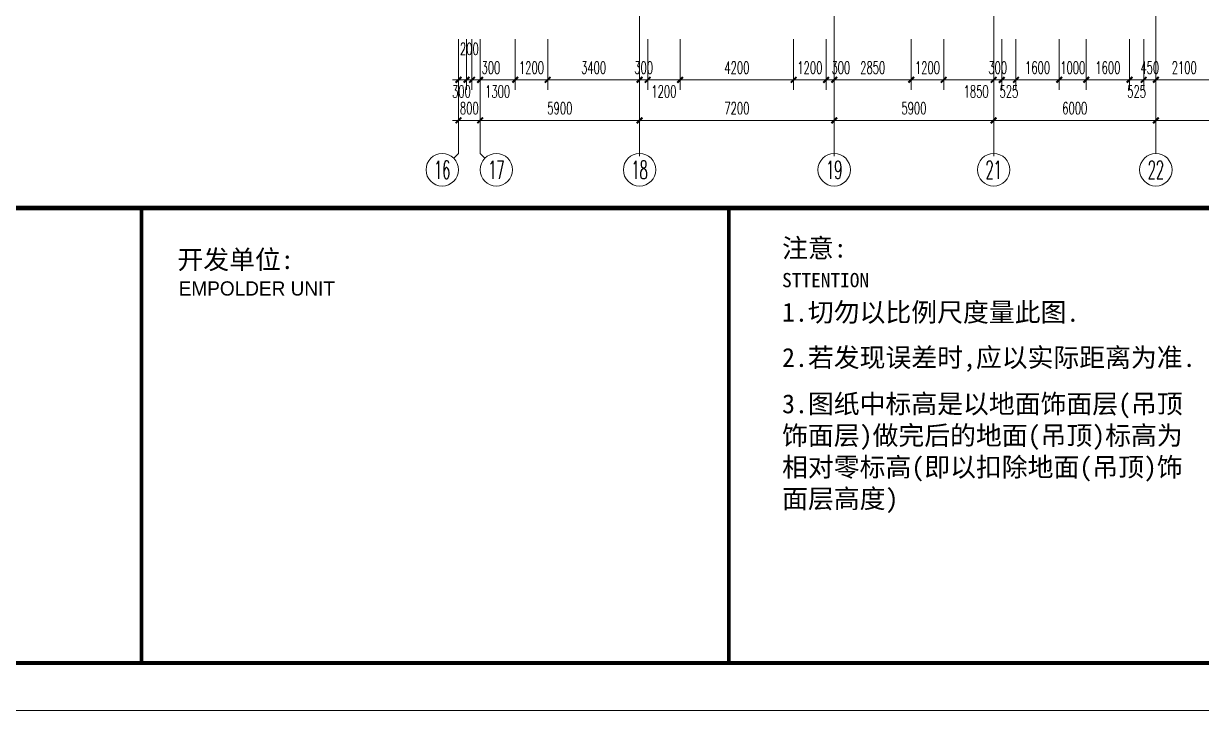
# Model space of a CAD drawing. Extents: x 2719331 to 3465925, y -270324 to -167476.
# Drawn here: x 3353967 to 3397543, y -269703 to -244306 of the extents above; entities that cross this region are included whole.
import ezdxf
from ezdxf.enums import TextEntityAlignment as Align

# ---------------------------------------------------------------- set-up
doc = ezdxf.new("R2010")
doc.units = 0
doc.header["$LTSCALE"] = 1500
doc.header["$MEASUREMENT"] = 0
doc.layers.get('0').update_dxf_attribs({"linetype": 'CONTINUOUS', "lineweight": 0})
doc.layers.get('DEFPOINTS').update_dxf_attribs({"linetype": 'CONTINUOUS', "lineweight": 5})
for name, color, linetype, lineweight in [('AXIS', 7, 'CONTINUOUS', 5), ('AXIS_TEXT', 7, 'CONTINUOUS', 5), ('我的', 7, 'CONTINUOUS', 5)]:
    doc.layers.add(name, color=color, linetype=linetype, lineweight=lineweight)
doc.layers.add('JIAJU1', color=1, linetype='CONTINUOUS')
doc.styles.add('COMPLEX', font='COMPLEX')
doc.styles.add('DIM_FONT', font='romans.shx', dxfattribs={"width": 0.6})
doc.styles.get("Standard").update_dxf_attribs({"font": 'SIMHEI.TTF', "height": 1.2})
doc.dimstyles.new('DIMN150', dxfattribs={"dimscale": 1.5, "dimtxt": 300, "dimasz": 1, "dimexe": 250, "dimexo": 300, "dimgap": 150, "dimtad": 1, "dimdec": 0, "dimdsep": 46, "dimtxsty": 'DIM_FONT', "dimblk": '_DIMX', "dimcen": 2.5, "dimdle": 0.3, "dimclrd": 7, "dimclre": 256, "dimclrt": 256, "dimadec": 0, "dimazin": 0, "dimtfac": 1, "dimtdec": 0, "dimtix": 1, "dimtmove": 2, "dimatfit": 3, "dimldrblk": '_DIMX', "dimfxl": 1, "dimtvp": 1, "dimtolj": 1, "dimtzin": 0, "dimlwd": -1, "dimlwe": -1, "dimarcsym": 0})

# ---------------------------------------------------------------- blocks, each defined once
blk = doc.blocks.new('_AXISO2')
blk.add_line((0.354, 0.146), (0.5, 0))
blk.add_circle((0, 0.5), 0.5)
at = {"layer": 'AXIS_TEXT', "style": 'COMPLEX', "width": 1.041667}
blk.add_attdef('A', text='', height=0.56, dxfattribs=at).set_placement((-0.25, 0.22), (0.25, 0.22), align=Align.FIT)
blk = doc.blocks.new('_AXISO')
blk.add_circle((0, 0), 0.5)
at = {"layer": 'AXIS_TEXT', "style": 'COMPLEX', "width": 1.041667}
blk.add_attdef('A', text='', height=0.56, dxfattribs=at).set_placement((-0.25, -0.28), (0.25, -0.28), align=Align.FIT)
blk = doc.blocks.new('_AXISO1')
blk.add_line((0.354, -0.146), (0.5, 0))
blk.add_circle((0, -0.5), 0.5)
at = {"layer": 'AXIS_TEXT', "style": 'COMPLEX', "width": 1.041667}
blk.add_attdef('A', text='', height=0.56, dxfattribs=at).set_placement((-0.25, -0.78), (0.25, -0.78), align=Align.FIT)
blk = doc.blocks.new('_DIMX')
blk.add_line((-150, 0), (150, 0))
at = {"const_width": 50}
blk.add_lwpolyline([(-70, -70), (70, 70)], dxfattribs=at)
blk = doc.blocks.new('*D1325')
at = {"layer": 'DEFPOINTS', "color": 0, "lineweight": 25}
for p in [(3393282, -244436), (3394882, -244436), (3393282, -246386)]:
    blk.add_point(p, dxfattribs=at)
at = {"layer": '我的'}
for p, q in [((3393282, -244886), (3393282, -246761)), ((3394882, -244886), (3394882, -246761))]:
    blk.add_line(p, q, dxfattribs=at)
at = {"layer": '我的', "color": 7}
blk.add_line((3394881, -246386), (3393284, -246386), dxfattribs=at)
at = {"layer": '我的', "color": 7, "xscale": 1.5, "yscale": 1.5, "zscale": 1.5, "rotation": 180}
blk.add_blockref('_DIMX', (3393282, -246386), dxfattribs=at)
at = {"layer": '我的', "color": 7, "xscale": 1.5, "yscale": 1.5, "zscale": 1.5}
blk.add_blockref('_DIMX', (3394882, -246386), dxfattribs=at)
at = {"layer": '我的', "lineweight": 0, "insert": (3394082, -245936), "char_height": 450, "attachment_point": 5, "style": 'DIM_FONT'}
blk.add_mtext('\\A1;1600', dxfattribs=at)
blk = doc.blocks.new('*D1326')
at = {"layer": 'DEFPOINTS', "color": 0, "lineweight": 25}
for p in [(3392282, -244436), (3393282, -244436), (3392282, -246386)]:
    blk.add_point(p, dxfattribs=at)
at = {"layer": '我的'}
for p, q in [((3392282, -244886), (3392282, -246761)), ((3393282, -244886), (3393282, -246761))]:
    blk.add_line(p, q, dxfattribs=at)
at = {"layer": '我的', "color": 7}
for p, q in [((3392281, -246386), (3392279, -246386)), ((3393282, -246386), (3392282, -246386)), ((3393284, -246386), (3393285, -246386))]:
    blk.add_line(p, q, dxfattribs=at)
at = {"layer": '我的', "color": 7, "xscale": 1.5, "yscale": 1.5, "zscale": 1.5}
blk.add_blockref('_DIMX', (3392282, -246386), dxfattribs=at)
at = {"layer": '我的', "color": 7, "xscale": 1.5, "yscale": 1.5, "zscale": 1.5, "rotation": 180}
blk.add_blockref('_DIMX', (3393282, -246386), dxfattribs=at)
at = {"layer": '我的', "lineweight": 0, "insert": (3392782, -245936), "char_height": 450, "attachment_point": 5, "style": 'DIM_FONT'}
blk.add_mtext('\\A1;1000', dxfattribs=at)
blk = doc.blocks.new('*D1327')
at = {"layer": 'DEFPOINTS', "color": 0, "lineweight": 25}
for p in [(3390682, -244436), (3392282, -244436), (3390682, -246386)]:
    blk.add_point(p, dxfattribs=at)
at = {"layer": '我的'}
for p, q in [((3390682, -244886), (3390682, -246761)), ((3392282, -244886), (3392282, -246761))]:
    blk.add_line(p, q, dxfattribs=at)
at = {"layer": '我的', "color": 7}
blk.add_line((3392281, -246386), (3390684, -246386), dxfattribs=at)
at = {"layer": '我的', "color": 7, "xscale": 1.5, "yscale": 1.5, "zscale": 1.5, "rotation": 180}
blk.add_blockref('_DIMX', (3390682, -246386), dxfattribs=at)
at = {"layer": '我的', "color": 7, "xscale": 1.5, "yscale": 1.5, "zscale": 1.5}
blk.add_blockref('_DIMX', (3392282, -246386), dxfattribs=at)
at = {"layer": '我的', "lineweight": 0, "insert": (3391482, -245936), "char_height": 450, "attachment_point": 5, "style": 'DIM_FONT'}
blk.add_mtext('\\A1;1600', dxfattribs=at)
blk = doc.blocks.new('*D1328')
at = {"layer": 'DEFPOINTS', "color": 0, "lineweight": 25}
for p in [(3390157, -244436), (3390682, -244436), (3390157, -246386)]:
    blk.add_point(p, dxfattribs=at)
at = {"layer": '我的'}
for p, q in [((3390157, -244886), (3390157, -246761)), ((3390682, -244886), (3390682, -246761))]:
    blk.add_line(p, q, dxfattribs=at)
at = {"layer": '我的', "color": 7}
blk.add_line((3390681, -246386), (3390159, -246386), dxfattribs=at)
at = {"layer": '我的', "color": 7, "xscale": 1.5, "yscale": 1.5, "zscale": 1.5, "rotation": 180}
blk.add_blockref('_DIMX', (3390157, -246386), dxfattribs=at)
at = {"layer": '我的', "color": 7, "xscale": 1.5, "yscale": 1.5, "zscale": 1.5}
blk.add_blockref('_DIMX', (3390682, -246386), dxfattribs=at)
at = {"layer": '我的', "lineweight": 0, "insert": (3390420, -246818), "char_height": 450, "attachment_point": 5, "style": 'DIM_FONT'}
blk.add_mtext('\\A1;525', dxfattribs=at)
blk = doc.blocks.new('*D1331')
at = {"layer": 'DEFPOINTS', "color": 0, "lineweight": 25}
for p in [(3370357, -244436), (3370557, -244436), (3370357, -246386)]:
    blk.add_point(p, dxfattribs=at)
at = {"layer": '我的'}
for p, q in [((3370357, -244886), (3370357, -246761)), ((3370557, -244886), (3370557, -246761))]:
    blk.add_line(p, q, dxfattribs=at)
at = {"layer": '我的', "color": 7}
for p, q in [((3370356, -246386), (3370354, -246386)), ((3370557, -246386), (3370357, -246386)), ((3370559, -246386), (3370560, -246386))]:
    blk.add_line(p, q, dxfattribs=at)
at = {"layer": '我的', "color": 7, "xscale": 1.5, "yscale": 1.5, "zscale": 1.5}
for p, rotation in [((3370357, -246386), 5.33620742237223e-10), ((3370557, -246386), 180.0000000005336)]:
    blk.add_blockref('_DIMX', p, dxfattribs=dict(at, rotation=rotation))
at = {"layer": '我的', "lineweight": 0, "insert": (3370459, -245241), "char_height": 450, "attachment_point": 5, "style": 'DIM_FONT'}
blk.add_mtext('\\A1;200', dxfattribs=at)
blk = doc.blocks.new('*D1333')
at = {"layer": 'DEFPOINTS', "color": 0, "lineweight": 25}
for p in [(3370057, -244436), (3370357, -244436), (3370057, -246386)]:
    blk.add_point(p, dxfattribs=at)
at = {"layer": '我的'}
for p, q in [((3370057, -244886), (3370057, -246761)), ((3370357, -244886), (3370357, -246761))]:
    blk.add_line(p, q, dxfattribs=at)
at = {"layer": '我的', "color": 7}
for p, q in [((3370056, -246386), (3370054, -246386)), ((3370357, -246386), (3370057, -246386)), ((3370359, -246386), (3370360, -246386))]:
    blk.add_line(p, q, dxfattribs=at)
at = {"layer": '我的', "color": 7, "xscale": 1.5, "yscale": 1.5, "zscale": 1.5}
for p, rotation in [((3370057, -246386), 3.557132355748797e-10), ((3370357, -246386), 180.0000000003557)]:
    blk.add_blockref('_DIMX', p, dxfattribs=dict(at, rotation=rotation))
at = {"layer": '我的', "lineweight": 0, "insert": (3370167, -246818), "char_height": 450, "attachment_point": 5, "style": 'DIM_FONT'}
blk.add_mtext('\\A1;300', dxfattribs=at)
blk = doc.blocks.new('*D1334')
at = {"layer": 'DEFPOINTS', "color": 0, "lineweight": 25}
for p in [(3370857, -244436), (3376757, -244436), (3370857, -247886)]:
    blk.add_point(p, dxfattribs=at)
at = {"layer": '我的'}
for p, q in [((3370857, -244886), (3370857, -248261)), ((3376757, -244886), (3376757, -248261))]:
    blk.add_line(p, q, dxfattribs=at)
at = {"layer": '我的', "color": 7}
blk.add_line((3376756, -247886), (3370859, -247886), dxfattribs=at)
at = {"layer": '我的', "color": 7, "xscale": 1.5, "yscale": 1.5, "zscale": 1.5, "rotation": 180}
blk.add_blockref('_DIMX', (3370857, -247886), dxfattribs=at)
at = {"layer": '我的', "color": 7, "xscale": 1.5, "yscale": 1.5, "zscale": 1.5}
blk.add_blockref('_DIMX', (3376757, -247886), dxfattribs=at)
at = {"layer": '我的', "lineweight": 0, "insert": (3373807, -247436), "char_height": 450, "attachment_point": 5, "style": 'DIM_FONT'}
blk.add_mtext('\\A1;5900', dxfattribs=at)
blk = doc.blocks.new('*D1335')
at = {"layer": 'DEFPOINTS', "color": 0, "lineweight": 25}
for p in [(3370057, -244436), (3370857, -244436), (3370057, -247886)]:
    blk.add_point(p, dxfattribs=at)
at = {"layer": '我的'}
for p, q in [((3370057, -244886), (3370057, -248261)), ((3370857, -244886), (3370857, -248261))]:
    blk.add_line(p, q, dxfattribs=at)
at = {"layer": '我的', "color": 7}
for p, q in [((3370056, -247886), (3370054, -247886)), ((3370857, -247886), (3370057, -247886)), ((3370859, -247886), (3370860, -247886))]:
    blk.add_line(p, q, dxfattribs=at)
at = {"layer": '我的', "color": 7, "xscale": 1.5, "yscale": 1.5, "zscale": 1.5}
blk.add_blockref('_DIMX', (3370057, -247886), dxfattribs=at)
at = {"layer": '我的', "color": 7, "xscale": 1.5, "yscale": 1.5, "zscale": 1.5, "rotation": 180}
blk.add_blockref('_DIMX', (3370857, -247886), dxfattribs=at)
at = {"layer": '我的', "lineweight": 0, "insert": (3370457, -247436), "char_height": 450, "attachment_point": 5, "style": 'DIM_FONT'}
blk.add_mtext('\\A1;800', dxfattribs=at)
blk = doc.blocks.new('*D1336')
at = {"layer": 'DEFPOINTS', "color": 0, "lineweight": 25}
for p in [(3370557, -244436), (3370857, -244436), (3370857, -246386)]:
    blk.add_point(p, dxfattribs=at)
at = {"layer": '我的'}
for p, q in [((3370557, -244886), (3370557, -246761)), ((3370857, -244886), (3370857, -246761))]:
    blk.add_line(p, q, dxfattribs=at)
at = {"layer": '我的', "color": 7}
for p, q in [((3370556, -246386), (3370554, -246386)), ((3370557, -246386), (3370857, -246386)), ((3370859, -246386), (3370860, -246386))]:
    blk.add_line(p, q, dxfattribs=at)
at = {"layer": '我的', "color": 7, "xscale": 1.5, "yscale": 1.5, "zscale": 1.5}
blk.add_blockref('_DIMX', (3370557, -246386), dxfattribs=at)
at = {"layer": '我的', "color": 7, "xscale": 1.5, "yscale": 1.5, "zscale": 1.5, "rotation": 180}
blk.add_blockref('_DIMX', (3370857, -246386), dxfattribs=at)
at = {"layer": '我的', "lineweight": 0, "insert": (3371256, -245935), "char_height": 450, "attachment_point": 5, "style": 'DIM_FONT'}
blk.add_mtext('\\A1;300', dxfattribs=at)
blk = doc.blocks.new('*D1337')
at = {"layer": 'DEFPOINTS', "color": 0, "lineweight": 25}
for p in [(3370857, -244436), (3372157, -244436), (3370857, -246386)]:
    blk.add_point(p, dxfattribs=at)
at = {"layer": '我的'}
for p, q in [((3370857, -244886), (3370857, -246761)), ((3372157, -244886), (3372157, -246761))]:
    blk.add_line(p, q, dxfattribs=at)
at = {"layer": '我的', "color": 7}
blk.add_line((3372156, -246386), (3370859, -246386), dxfattribs=at)
at = {"layer": '我的', "color": 7, "xscale": 1.5, "yscale": 1.5, "zscale": 1.5}
for p, rotation in [((3370857, -246386), 179.9999999998871), ((3372157, -246386), 359.9999999998871)]:
    blk.add_blockref('_DIMX', p, dxfattribs=dict(at, rotation=rotation))
at = {"layer": '我的', "lineweight": 0, "insert": (3371507, -246818), "char_height": 450, "attachment_point": 5, "style": 'DIM_FONT'}
blk.add_mtext('\\A1;1300', dxfattribs=at)
blk = doc.blocks.new('*D1338')
at = {"layer": 'DEFPOINTS', "color": 0, "lineweight": 25}
for p in [(3377057, -244436), (3378257, -244436), (3378257, -246386)]:
    blk.add_point(p, dxfattribs=at)
at = {"layer": '我的'}
for p, q in [((3377057, -244886), (3377057, -246761)), ((3378257, -244886), (3378257, -246761))]:
    blk.add_line(p, q, dxfattribs=at)
at = {"layer": '我的', "color": 7}
blk.add_line((3377059, -246386), (3378256, -246386), dxfattribs=at)
at = {"layer": '我的', "color": 7, "xscale": 1.5, "yscale": 1.5, "zscale": 1.5, "rotation": 180}
blk.add_blockref('_DIMX', (3377057, -246386), dxfattribs=at)
at = {"layer": '我的', "color": 7, "xscale": 1.5, "yscale": 1.5, "zscale": 1.5}
blk.add_blockref('_DIMX', (3378257, -246386), dxfattribs=at)
at = {"layer": '我的', "lineweight": 0, "insert": (3377657, -246818), "char_height": 450, "attachment_point": 5, "style": 'DIM_FONT'}
blk.add_mtext('\\A1;1200', dxfattribs=at)
blk = doc.blocks.new('*D1339')
at = {"layer": 'DEFPOINTS', "color": 0, "lineweight": 25}
for p in [(3376757, -244436), (3383957, -244436), (3383957, -247886)]:
    blk.add_point(p, dxfattribs=at)
at = {"layer": '我的'}
for p, q in [((3376757, -244886), (3376757, -248261)), ((3383957, -244886), (3383957, -248261))]:
    blk.add_line(p, q, dxfattribs=at)
at = {"layer": '我的', "color": 7}
blk.add_line((3376759, -247886), (3383956, -247886), dxfattribs=at)
at = {"layer": '我的', "color": 7, "xscale": 1.5, "yscale": 1.5, "zscale": 1.5, "rotation": 180}
blk.add_blockref('_DIMX', (3376757, -247886), dxfattribs=at)
at = {"layer": '我的', "color": 7, "xscale": 1.5, "yscale": 1.5, "zscale": 1.5}
blk.add_blockref('_DIMX', (3383957, -247886), dxfattribs=at)
at = {"layer": '我的', "lineweight": 0, "insert": (3380357, -247436), "char_height": 450, "attachment_point": 5, "style": 'DIM_FONT'}
blk.add_mtext('\\A1;7200', dxfattribs=at)
blk = doc.blocks.new('*D1340')
at = {"layer": 'DEFPOINTS', "color": 0, "lineweight": 25}
for p in [(3383957, -244436), (3389857, -244436), (3383957, -247886)]:
    blk.add_point(p, dxfattribs=at)
at = {"layer": '我的'}
for p, q in [((3383957, -244886), (3383957, -248261)), ((3389857, -244886), (3389857, -248261))]:
    blk.add_line(p, q, dxfattribs=at)
at = {"layer": '我的', "color": 7}
blk.add_line((3389856, -247886), (3383959, -247886), dxfattribs=at)
at = {"layer": '我的', "color": 7, "xscale": 1.5, "yscale": 1.5, "zscale": 1.5, "rotation": 180}
blk.add_blockref('_DIMX', (3383957, -247886), dxfattribs=at)
at = {"layer": '我的', "color": 7, "xscale": 1.5, "yscale": 1.5, "zscale": 1.5}
blk.add_blockref('_DIMX', (3389857, -247886), dxfattribs=at)
at = {"layer": '我的', "lineweight": 0, "insert": (3386907, -247436), "char_height": 450, "attachment_point": 5, "style": 'DIM_FONT'}
blk.add_mtext('\\A1;5900', dxfattribs=at)
blk = doc.blocks.new('*D1341')
at = {"layer": 'DEFPOINTS', "color": 0, "lineweight": 25}
for p in [(3389857, -244436), (3390157, -244436), (3390157, -246386)]:
    blk.add_point(p, dxfattribs=at)
at = {"layer": '我的'}
for p, q in [((3389857, -244886), (3389857, -246761)), ((3390157, -244886), (3390157, -246761))]:
    blk.add_line(p, q, dxfattribs=at)
at = {"layer": '我的', "color": 7}
for p, q in [((3389856, -246386), (3389854, -246386)), ((3389857, -246386), (3390157, -246386)), ((3390159, -246386), (3390160, -246386))]:
    blk.add_line(p, q, dxfattribs=at)
at = {"layer": '我的', "color": 7, "xscale": 1.5, "yscale": 1.5, "zscale": 1.5}
blk.add_blockref('_DIMX', (3389857, -246386), dxfattribs=at)
at = {"layer": '我的', "color": 7, "xscale": 1.5, "yscale": 1.5, "zscale": 1.5, "rotation": 180}
blk.add_blockref('_DIMX', (3390157, -246386), dxfattribs=at)
at = {"layer": '我的', "lineweight": 0, "insert": (3390007, -245936), "char_height": 450, "attachment_point": 5, "style": 'DIM_FONT'}
blk.add_mtext('\\A1;300', dxfattribs=at)
blk = doc.blocks.new('*D1342')
at = {"layer": 'DEFPOINTS', "color": 0, "lineweight": 25}
for p in [(3394882, -244436), (3395407, -244436), (3395407, -246386)]:
    blk.add_point(p, dxfattribs=at)
at = {"layer": '我的'}
for p, q in [((3394882, -244886), (3394882, -246761)), ((3395407, -244886), (3395407, -246761))]:
    blk.add_line(p, q, dxfattribs=at)
at = {"layer": '我的', "color": 7}
blk.add_line((3394884, -246386), (3395406, -246386), dxfattribs=at)
at = {"layer": '我的', "color": 7, "xscale": 1.5, "yscale": 1.5, "zscale": 1.5, "rotation": 180}
blk.add_blockref('_DIMX', (3394882, -246386), dxfattribs=at)
at = {"layer": '我的', "color": 7, "xscale": 1.5, "yscale": 1.5, "zscale": 1.5}
blk.add_blockref('_DIMX', (3395407, -246386), dxfattribs=at)
at = {"layer": '我的', "lineweight": 0, "insert": (3395145, -246818), "char_height": 450, "attachment_point": 5, "style": 'DIM_FONT'}
blk.add_mtext('\\A1;525', dxfattribs=at)
blk = doc.blocks.new('*D1343')
at = {"layer": 'DEFPOINTS', "color": 0, "lineweight": 25}
for p in [(3395407, -244436), (3395857, -244436), (3395407, -246386)]:
    blk.add_point(p, dxfattribs=at)
at = {"layer": '我的'}
for p, q in [((3395407, -244886), (3395407, -246761)), ((3395857, -244886), (3395857, -246761))]:
    blk.add_line(p, q, dxfattribs=at)
at = {"layer": '我的', "color": 7}
for p, q in [((3395406, -246386), (3395404, -246386)), ((3395857, -246386), (3395407, -246386)), ((3395859, -246386), (3395860, -246386))]:
    blk.add_line(p, q, dxfattribs=at)
at = {"layer": '我的', "color": 7, "xscale": 1.5, "yscale": 1.5, "zscale": 1.5}
blk.add_blockref('_DIMX', (3395407, -246386), dxfattribs=at)
at = {"layer": '我的', "color": 7, "xscale": 1.5, "yscale": 1.5, "zscale": 1.5, "rotation": 180}
blk.add_blockref('_DIMX', (3395857, -246386), dxfattribs=at)
at = {"layer": '我的', "lineweight": 0, "insert": (3395632, -245936), "char_height": 450, "attachment_point": 5, "style": 'DIM_FONT'}
blk.add_mtext('\\A1;450', dxfattribs=at)
blk = doc.blocks.new('*D1344')
at = {"layer": 'DEFPOINTS', "color": 0, "lineweight": 25}
for p in [(3395857, -244436), (3397957, -244436), (3397957, -246386)]:
    blk.add_point(p, dxfattribs=at)
at = {"layer": '我的'}
for p, q in [((3395857, -244886), (3395857, -246761)), ((3397957, -244886), (3397957, -246761))]:
    blk.add_line(p, q, dxfattribs=at)
at = {"layer": '我的', "color": 7}
blk.add_line((3395859, -246386), (3397956, -246386), dxfattribs=at)
at = {"layer": '我的', "color": 7, "xscale": 1.5, "yscale": 1.5, "zscale": 1.5, "rotation": 180}
blk.add_blockref('_DIMX', (3395857, -246386), dxfattribs=at)
at = {"layer": '我的', "color": 7, "xscale": 1.5, "yscale": 1.5, "zscale": 1.5}
blk.add_blockref('_DIMX', (3397957, -246386), dxfattribs=at)
at = {"layer": '我的', "lineweight": 0, "insert": (3396907, -245936), "char_height": 450, "attachment_point": 5, "style": 'DIM_FONT'}
blk.add_mtext('\\A1;2100', dxfattribs=at)
blk = doc.blocks.new('*D1353')
at = {"layer": 'DEFPOINTS', "color": 0, "lineweight": 25}
for p in [(3389857, -244436), (3395857, -244436), (3395857, -247886)]:
    blk.add_point(p, dxfattribs=at)
at = {"layer": '我的'}
for p, q in [((3389857, -244886), (3389857, -248261)), ((3395857, -244886), (3395857, -248261))]:
    blk.add_line(p, q, dxfattribs=at)
at = {"layer": '我的', "color": 7}
blk.add_line((3389859, -247886), (3395856, -247886), dxfattribs=at)
at = {"layer": '我的', "color": 7, "xscale": 1.5, "yscale": 1.5, "zscale": 1.5, "rotation": 180}
blk.add_blockref('_DIMX', (3389857, -247886), dxfattribs=at)
at = {"layer": '我的', "color": 7, "xscale": 1.5, "yscale": 1.5, "zscale": 1.5}
blk.add_blockref('_DIMX', (3395857, -247886), dxfattribs=at)
at = {"layer": '我的', "lineweight": 0, "insert": (3392857, -247436), "char_height": 450, "attachment_point": 5, "style": 'DIM_FONT'}
blk.add_mtext('\\A1;6000', dxfattribs=at)
blk = doc.blocks.new('*D1354')
at = {"layer": 'DEFPOINTS', "color": 0, "lineweight": 25}
for p in [(3395857, -244436), (3402357, -244436), (3395857, -247886)]:
    blk.add_point(p, dxfattribs=at)
at = {"layer": '我的'}
for p, q in [((3395857, -244886), (3395857, -248261)), ((3402357, -244886), (3402357, -248261))]:
    blk.add_line(p, q, dxfattribs=at)
at = {"layer": '我的', "color": 7}
blk.add_line((3402356, -247886), (3395859, -247886), dxfattribs=at)
at = {"layer": '我的', "color": 7, "xscale": 1.5, "yscale": 1.5, "zscale": 1.5, "rotation": 180}
blk.add_blockref('_DIMX', (3395857, -247886), dxfattribs=at)
at = {"layer": '我的', "color": 7, "xscale": 1.5, "yscale": 1.5, "zscale": 1.5}
blk.add_blockref('_DIMX', (3402357, -247886), dxfattribs=at)
at = {"layer": '我的', "lineweight": 0, "insert": (3399107, -247436), "char_height": 450, "attachment_point": 5, "style": 'DIM_FONT'}
blk.add_mtext('\\A1;6500', dxfattribs=at)
blk = doc.blocks.new('*D1212')
at = {"layer": 'DEFPOINTS', "color": 0, "lineweight": 25}
for p in [(3372157, -244436), (3373357, -244436), (3373357, -246386)]:
    blk.add_point(p, dxfattribs=at)
at = {"layer": '我的'}
for p, q in [((3372157, -244886), (3372157, -246761)), ((3373357, -244886), (3373357, -246761))]:
    blk.add_line(p, q, dxfattribs=at)
at = {"layer": '我的', "color": 7}
for p, q in [((3372156, -246386), (3372154, -246386)), ((3372157, -246386), (3373357, -246386)), ((3373359, -246386), (3373360, -246386))]:
    blk.add_line(p, q, dxfattribs=at)
at = {"layer": '我的', "color": 7, "xscale": 1.5, "yscale": 1.5, "zscale": 1.5}
blk.add_blockref('_DIMX', (3372157, -246386), dxfattribs=at)
at = {"layer": '我的', "color": 7, "xscale": 1.5, "yscale": 1.5, "zscale": 1.5, "rotation": 180}
blk.add_blockref('_DIMX', (3373357, -246386), dxfattribs=at)
at = {"layer": '我的', "lineweight": 0, "insert": (3372757, -245936), "char_height": 450, "attachment_point": 5, "style": 'DIM_FONT'}
blk.add_mtext('\\A1;1200', dxfattribs=at)
blk = doc.blocks.new('*D1213')
at = {"layer": 'DEFPOINTS', "color": 0, "lineweight": 25}
for p in [(3373357, -244436), (3376757, -244436), (3373357, -246386)]:
    blk.add_point(p, dxfattribs=at)
at = {"layer": '我的'}
for p, q in [((3373357, -244886), (3373357, -246761)), ((3376757, -244886), (3376757, -246761))]:
    blk.add_line(p, q, dxfattribs=at)
at = {"layer": '我的', "color": 7}
blk.add_line((3376756, -246386), (3373359, -246386), dxfattribs=at)
at = {"layer": '我的', "color": 7, "xscale": 1.5, "yscale": 1.5, "zscale": 1.5}
for p, rotation in [((3373357, -246386), 179.9999999999549), ((3376757, -246386), 359.9999999999549)]:
    blk.add_blockref('_DIMX', p, dxfattribs=dict(at, rotation=rotation))
at = {"layer": '我的', "lineweight": 0, "insert": (3375057, -245936), "char_height": 450, "attachment_point": 5, "style": 'DIM_FONT'}
blk.add_mtext('\\A1;3400', dxfattribs=at)
blk = doc.blocks.new('*D1214')
at = {"layer": 'DEFPOINTS', "color": 0, "lineweight": 25}
for p in [(3376757, -244436), (3377057, -244436), (3377057, -246386)]:
    blk.add_point(p, dxfattribs=at)
at = {"layer": '我的'}
for p, q in [((3376757, -244886), (3376757, -246761)), ((3377057, -244886), (3377057, -246761))]:
    blk.add_line(p, q, dxfattribs=at)
at = {"layer": '我的', "color": 7}
for p, q in [((3376756, -246386), (3376754, -246386)), ((3376757, -246386), (3377057, -246386)), ((3377059, -246386), (3377060, -246386))]:
    blk.add_line(p, q, dxfattribs=at)
at = {"layer": '我的', "color": 7, "xscale": 1.5, "yscale": 1.5, "zscale": 1.5}
blk.add_blockref('_DIMX', (3376757, -246386), dxfattribs=at)
at = {"layer": '我的', "color": 7, "xscale": 1.5, "yscale": 1.5, "zscale": 1.5, "rotation": 180}
blk.add_blockref('_DIMX', (3377057, -246386), dxfattribs=at)
at = {"layer": '我的', "lineweight": 0, "insert": (3376907, -245936), "char_height": 450, "attachment_point": 5, "style": 'DIM_FONT'}
blk.add_mtext('\\A1;300', dxfattribs=at)
blk = doc.blocks.new('*D1215')
at = {"layer": 'DEFPOINTS', "color": 0, "lineweight": 25}
for p in [(3378257, -244436), (3382457, -244436), (3378257, -246386)]:
    blk.add_point(p, dxfattribs=at)
at = {"layer": '我的'}
for p, q in [((3378257, -244886), (3378257, -246761)), ((3382457, -244886), (3382457, -246761))]:
    blk.add_line(p, q, dxfattribs=at)
at = {"layer": '我的', "color": 7}
blk.add_line((3382456, -246386), (3378259, -246386), dxfattribs=at)
at = {"layer": '我的', "color": 7, "xscale": 1.5, "yscale": 1.5, "zscale": 1.5}
for p, rotation in [((3378257, -246386), 179.9999999999666), ((3382457, -246386), 359.9999999999666)]:
    blk.add_blockref('_DIMX', p, dxfattribs=dict(at, rotation=rotation))
at = {"layer": '我的', "lineweight": 0, "insert": (3380357, -245936), "char_height": 450, "attachment_point": 5, "style": 'DIM_FONT'}
blk.add_mtext('\\A1;4200', dxfattribs=at)
blk = doc.blocks.new('*D1216')
at = {"layer": 'DEFPOINTS', "color": 0, "lineweight": 25}
for p in [(3382457, -244436), (3383657, -244436), (3382457, -246386)]:
    blk.add_point(p, dxfattribs=at)
at = {"layer": '我的'}
for p, q in [((3382457, -244886), (3382457, -246761)), ((3383657, -244886), (3383657, -246761))]:
    blk.add_line(p, q, dxfattribs=at)
at = {"layer": '我的', "color": 7}
for p, q in [((3382456, -246386), (3382454, -246386)), ((3383657, -246386), (3382457, -246386)), ((3383659, -246386), (3383660, -246386))]:
    blk.add_line(p, q, dxfattribs=at)
at = {"layer": '我的', "color": 7, "xscale": 1.5, "yscale": 1.5, "zscale": 1.5}
for p, rotation in [((3382457, -246386), 359.9999999998832), ((3383657, -246386), 179.9999999998833)]:
    blk.add_blockref('_DIMX', p, dxfattribs=dict(at, rotation=rotation))
at = {"layer": '我的', "lineweight": 0, "insert": (3383057, -245936), "char_height": 450, "attachment_point": 5, "style": 'DIM_FONT'}
blk.add_mtext('\\A1;1200', dxfattribs=at)
blk = doc.blocks.new('*D1217')
at = {"layer": 'DEFPOINTS', "color": 0, "lineweight": 25}
for p in [(3383657, -244436), (3383957, -244436), (3383657, -246386)]:
    blk.add_point(p, dxfattribs=at)
at = {"layer": '我的'}
for p, q in [((3383657, -244886), (3383657, -246761)), ((3383957, -244886), (3383957, -246761))]:
    blk.add_line(p, q, dxfattribs=at)
at = {"layer": '我的', "color": 7}
for p, q in [((3383656, -246386), (3383654, -246386)), ((3383957, -246386), (3383657, -246386)), ((3383959, -246386), (3383960, -246386))]:
    blk.add_line(p, q, dxfattribs=at)
at = {"layer": '我的', "color": 7, "xscale": 1.5, "yscale": 1.5, "zscale": 1.5}
for p, rotation in [((3383657, -246386), 359.9999999994887), ((3383957, -246386), 179.9999999994887)]:
    blk.add_blockref('_DIMX', p, dxfattribs=dict(at, rotation=rotation))
at = {"layer": '我的', "lineweight": 0, "insert": (3384203, -245936), "char_height": 450, "attachment_point": 5, "style": 'DIM_FONT'}
blk.add_mtext('\\A1;300', dxfattribs=at)
blk = doc.blocks.new('*D1218')
at = {"layer": 'DEFPOINTS', "color": 0, "lineweight": 25}
for p in [(3388007, -244436), (3389857, -244436), (3389857, -246386)]:
    blk.add_point(p, dxfattribs=at)
at = {"layer": '我的'}
for p, q in [((3388007, -244886), (3388007, -246761)), ((3389857, -244886), (3389857, -246761))]:
    blk.add_line(p, q, dxfattribs=at)
at = {"layer": '我的', "color": 7}
for p, q in [((3388006, -246386), (3388004, -246386)), ((3388007, -246386), (3389857, -246386)), ((3389859, -246386), (3389860, -246386))]:
    blk.add_line(p, q, dxfattribs=at)
at = {"layer": '我的', "color": 7, "xscale": 1.5, "yscale": 1.5, "zscale": 1.5}
blk.add_blockref('_DIMX', (3388007, -246386), dxfattribs=at)
at = {"layer": '我的', "color": 7, "xscale": 1.5, "yscale": 1.5, "zscale": 1.5, "rotation": 180}
blk.add_blockref('_DIMX', (3389857, -246386), dxfattribs=at)
at = {"layer": '我的', "lineweight": 0, "insert": (3389207, -246818), "char_height": 450, "attachment_point": 5, "style": 'DIM_FONT'}
blk.add_mtext('\\A1;1850', dxfattribs=at)
blk = doc.blocks.new('*D1219')
at = {"layer": 'DEFPOINTS', "color": 0, "lineweight": 25}
for p in [(3386807, -244436), (3388007, -244436), (3386807, -246386)]:
    blk.add_point(p, dxfattribs=at)
at = {"layer": '我的'}
for p, q in [((3386807, -244886), (3386807, -246761)), ((3388007, -244886), (3388007, -246761))]:
    blk.add_line(p, q, dxfattribs=at)
at = {"layer": '我的', "color": 7}
for p, q in [((3386806, -246386), (3386804, -246386)), ((3388007, -246386), (3386807, -246386)), ((3388009, -246386), (3388010, -246386))]:
    blk.add_line(p, q, dxfattribs=at)
at = {"layer": '我的', "color": 7, "xscale": 1.5, "yscale": 1.5, "zscale": 1.5}
for p, rotation in [((3386807, -246386), 359.9999999998777), ((3388007, -246386), 179.9999999998777)]:
    blk.add_blockref('_DIMX', p, dxfattribs=dict(at, rotation=rotation))
at = {"layer": '我的', "lineweight": 0, "insert": (3387407, -245936), "char_height": 450, "attachment_point": 5, "style": 'DIM_FONT'}
blk.add_mtext('\\A1;1200', dxfattribs=at)
blk = doc.blocks.new('*D1220')
at = {"layer": 'DEFPOINTS', "color": 0, "lineweight": 25}
for p in [(3383957, -244436), (3386807, -244436), (3386807, -246386)]:
    blk.add_point(p, dxfattribs=at)
at = {"layer": '我的'}
for p, q in [((3383957, -244886), (3383957, -246761)), ((3386807, -244886), (3386807, -246761))]:
    blk.add_line(p, q, dxfattribs=at)
at = {"layer": '我的', "color": 7}
blk.add_line((3383959, -246386), (3386806, -246386), dxfattribs=at)
at = {"layer": '我的', "color": 7, "xscale": 1.5, "yscale": 1.5, "zscale": 1.5, "rotation": 180}
blk.add_blockref('_DIMX', (3383957, -246386), dxfattribs=at)
at = {"layer": '我的', "color": 7, "xscale": 1.5, "yscale": 1.5, "zscale": 1.5}
blk.add_blockref('_DIMX', (3386807, -246386), dxfattribs=at)
at = {"layer": '我的', "lineweight": 0, "insert": (3385382, -245936), "char_height": 450, "attachment_point": 5, "style": 'DIM_FONT'}
blk.add_mtext('\\A1;2850', dxfattribs=at)

msp = doc.modelspace()

# ---------------------------------------------------------------- linework, layer by layer
at = {"layer": 'AXIS', "color": 250}
msp.add_lwpolyline([(3329204, -168389.2), (3329204, -269702.6), (3465924.5, -269702.6), (3465924.5, -168389.2)], close=True, dxfattribs=at)
at = {"layer": 'AXIS', "color": 0, "const_width": 140.2}
msp.add_lwpolyline([(3330956.8, -170142), (3330956.8, -267949.7), (3464171.7, -267949.7), (3464171.7, -170142)], close=True, dxfattribs=at)
at = {"layer": 'AXIS', "color": 0}
for points, const_width in [([(3330956.8, -251122.6), (3464171.7, -251122.6)], 175.3), ([(3358330.3, -267949.7), (3358330.3, -251122.6)], 140.2), ([(3380058.6, -267949.7), (3380058.6, -251122.6)], 140.2)]:
    msp.add_lwpolyline(points, dxfattribs=dict(at, const_width=const_width))
at = {"layer": '我的', "lineweight": 0}
for p, q in [((3376757.2, -249211.5), (3376757.2, -222404.1)), ((3383957.2, -249211.5), (3383957.2, -222404.1)), ((3389857.2, -222404.1), (3389857.2, -249211.5)), ((3395857.2, -248943.8), (3395857.2, -222404.1)), ((3370057.2, -249112.4), (3370057.2, -247446.9)), ((3370057.2, -249112.4), (3370057.2, -247446.9)), ((3370857.2, -249112.4), (3370857.2, -247446.9)), ((3376757.2, -247446.9), (3376757.2, -249112.4)), ((3383957.2, -247446.9), (3383957.2, -249112.4)), ((3389857.2, -247446.9), (3389857.2, -249112.4)), ((3395857.2, -247446.9), (3395857.2, -249112.4))]:
    msp.add_line(p, q, dxfattribs=at)

# ---------------------------------------------------------------- block references
at = {"layer": 'AXIS', "lineweight": 0}
ref = msp.add_blockref('_AXISO2', (3370057.2, -249712.4), dxfattribs=dict(at, xscale=1200, yscale=1200, zscale=1200, rotation=90))
ref.add_attrib('A', '16', dxfattribs={"layer": 'AXIS_TEXT', "height": 672, "style": 'COMPLEX', "width": 0.646552}).set_placement((3369157.2, -250048.4), (3369757.2, -250048.4), align=Align.FIT)
ref = msp.add_blockref('_AXISO2', (3370057.2, -249712.4), dxfattribs=dict(at, xscale=1200, yscale=1200, zscale=1200, rotation=90))
ref.add_attrib('A', '16', dxfattribs={"layer": 'AXIS_TEXT', "height": 672, "style": 'COMPLEX', "width": 0.646552}).set_placement((3369157.2, -250048.4), (3369757.2, -250048.4), align=Align.FIT)
ref = msp.add_blockref('_AXISO1', (3370857.2, -249712.4), dxfattribs=dict(at, xscale=1200, yscale=1200, zscale=1200, rotation=90))
ref.add_attrib('A', '17', dxfattribs={"layer": 'AXIS_TEXT', "height": 672, "style": 'COMPLEX', "width": 0.646552}).set_placement((3371157.2, -250048.4), (3371757.2, -250048.4), align=Align.FIT)
ref = msp.add_blockref('_AXISO', (3376757.2, -249712.4), dxfattribs=dict(at, xscale=1200, yscale=1200, zscale=1200))
ref.add_attrib('A', '18', dxfattribs={"layer": 'AXIS_TEXT', "height": 672, "style": 'COMPLEX', "width": 0.646552}).set_placement((3376457.2, -250048.4), (3377057.2, -250048.4), align=Align.FIT)
ref = msp.add_blockref('_AXISO', (3383957.2, -249712.4), dxfattribs=dict(at, xscale=1200, yscale=1200, zscale=1200))
ref.add_attrib('A', '19', dxfattribs={"layer": 'AXIS_TEXT', "height": 672, "style": 'COMPLEX', "width": 0.646552}).set_placement((3383657.2, -250048.4), (3384257.2, -250048.4), align=Align.FIT)
ref = msp.add_blockref('_AXISO', (3389857.2, -249712.4), dxfattribs=dict(at, xscale=1200, yscale=1200, zscale=1200))
ref.add_attrib('A', '21', dxfattribs={"layer": 'AXIS_TEXT', "height": 672, "style": 'COMPLEX', "width": 0.646552}).set_placement((3389557.2, -250048.4), (3390157.2, -250048.4), align=Align.FIT)
ref = msp.add_blockref('_AXISO', (3395857.2, -249712.4), dxfattribs=dict(at, xscale=1200, yscale=1200, zscale=1200))
ref.add_attrib('A', '22', dxfattribs={"layer": 'AXIS_TEXT', "height": 672, "style": 'COMPLEX', "width": 0.551471}).set_placement((3395557.2, -250048.4), (3396157.2, -250048.4), align=Align.FIT)

# ---------------------------------------------------------------- texts
at = {"layer": 'AXIS', "color": 250, "attachment_point": 1}
for s, insert, char_height, width in [('{\\fSimHei|b0|i0|c134|p2;\\C5;开发单位:}', (3359659.2, -252681.3), 701.131, 6476.823), ('{\\fSimSun|b0|i0|c134|p2;\\C5;STTENTION}', (3382029.3, -253528.7), 525.848, 6476.823), ('\\fￋￎￌ￥|b0|i0|c134|p2;\\C5;EMPOLDER UNIT', (3359705.5, -253837), 525.848, 9314.727), ('{\\fSimHei|b0|i0|c134|p2;\\C5;1.切勿以比例尺度量此图.}', (3382029.3, -254628.3), 701.131, 17463.279), ('{\\fSimHei|b0|i0|c134|p2;\\C5;2.若发现误差时,应以实际距离为准.}', (3382029.3, -256301.3), 701.131, 17463.279), ('{\\fSimHei|b0|i0|c134|p2;\\C5;3.图纸中标高是以地面饰面层(吊顶\\P饰面层)做完后的地面(吊顶)标高为\\P相对零标高(即以扣除地面(吊顶)饰\\P面层高度)}', (3382029.3, -258014.8), 701.131, 17463.279)]:
    msp.add_mtext(s, dxfattribs=dict(at, insert=insert, char_height=char_height, width=width))
at = {"layer": 'JIAJU1', "color": 22, "insert": (3382029.3, -252256.7), "char_height": 701.131, "width": 6476.823, "attachment_point": 1}
msp.add_mtext('{\\fSimHei|b0|i0|c134|p2;\\C5;注意:}', dxfattribs=at)

# ---------------------------------------------------------------- dimensions: what is measured, and where the dimension line sits
at = {"layer": '我的', "lineweight": 0}
for base, p1, p2, angle, picture, middle in [((3370057.2, -246385.9), (3370357.2, -244435.9), (3370057.2, -244435.9), 180, '*D1333', (3370167.4, -246817.9)), ((3370357.2, -246385.9), (3370557.2, -244435.9), (3370357.2, -244435.9), 180, '*D1331', (3370459.1, -245241)), ((3370857.2, -246385.9), (3370557.2, -244435.9), (3370857.2, -244435.9), 360, '*D1336', (3371256.2, -245935.3)), ((3370857.2, -246385.9), (3372157.2, -244435.9), (3370857.2, -244435.9), 180, '*D1337', (3371507.2, -246817.9)), ((3378257.2, -246385.9), (3377057.2, -244435.9), (3378257.2, -244435.9), 0, '*D1338', (3377657.2, -246817.9)), ((3383657.2, -246385.9), (3383957.2, -244435.9), (3383657.2, -244435.9), 180, '*D1217', (3384203.4, -245935.9)), ((3389857.2, -246385.9), (3388007.2, -244435.9), (3389857.2, -244435.9), 0, '*D1218', (3389207.2, -246817.9))]:
    dim = msp.add_linear_dim(base=base, p1=p1, p2=p2, angle=angle, dimstyle='DIMN150', dxfattribs=at)
    dim.commit()
    dim.dimension.update_dxf_attribs({"geometry": picture, "text_midpoint": middle, "dimtype": 161})
for base, p1, p2, picture, middle in [((3370057.2, -247885.9), (3370857.2, -244435.9), (3370057.2, -244435.9), '*D1335', (3370457.2, -247435.9)), ((3370857.2, -247885.9), (3376757.2, -244435.9), (3370857.2, -244435.9), '*D1334', (3373807.2, -247435.9)), ((3383957.2, -247885.9), (3376757.2, -244435.9), (3383957.2, -244435.9), '*D1339', (3380357.2, -247435.9)), ((3383957.2, -247885.9), (3389857.2, -244435.9), (3383957.2, -244435.9), '*D1340', (3386907.2, -247435.9)), ((3390157.2, -246385.9), (3389857.2, -244435.9), (3390157.2, -244435.9), '*D1341', (3390007.2, -245935.9)), ((3395857.2, -247885.9), (3389857.2, -244435.9), (3395857.2, -244435.9), '*D1353', (3392857.2, -247435.9)), ((3390682.2, -246385.9), (3392282.2, -244435.9), (3390682.2, -244435.9), '*D1327', (3391482.2, -245935.9)), ((3392282.2, -246385.9), (3393282.2, -244435.9), (3392282.2, -244435.9), '*D1326', (3392782.2, -245935.9)), ((3393282.2, -246385.9), (3394882.2, -244435.9), (3393282.2, -244435.9), '*D1325', (3394082.2, -245935.9)), ((3395407.2, -246385.9), (3395857.2, -244435.9), (3395407.2, -244435.9), '*D1343', (3395632.2, -245935.9)), ((3397957.1, -246385.9), (3395857.2, -244435.9), (3397957.1, -244435.9), '*D1344', (3396907.2, -245935.9)), ((3395857.2, -247885.9), (3402357.2, -244435.9), (3395857.2, -244435.9), '*D1354', (3399107.2, -247435.9))]:
    dim = msp.add_linear_dim(base=base, p1=p1, p2=p2, dimstyle='DIMN150', dxfattribs=at)
    dim.commit()
    dim.dimension.update_dxf_attribs({"geometry": picture, "text_midpoint": middle})
for p1, p2, distance, picture, middle in [((3372157.2, -244435.9), (3373357.2, -244435.9), -1950, '*D1212', (3372757.2, -245935.9)), ((3376757.2, -244435.9), (3373357.2, -244435.9), 1950, '*D1213', (3375057.2, -245935.9)), ((3376757.1, -244435.9), (3377057.2, -244435.9), -1950, '*D1214', (3376907.1, -245935.9)), ((3382457.2, -244435.9), (3378257.2, -244435.9), 1950, '*D1215', (3380357.2, -245935.9)), ((3383657.2, -244435.9), (3382457.2, -244435.9), 1950, '*D1216', (3383057.2, -245935.9)), ((3383957.1, -244435.9), (3386807.2, -244435.9), -1950, '*D1220', (3385382.1, -245935.9)), ((3388007.2, -244435.9), (3386807.2, -244435.9), 1950, '*D1219', (3387407.2, -245935.9))]:
    dim = msp.add_aligned_dim(p1=p1, p2=p2, distance=distance, dimstyle='DIMN150', dxfattribs=at)
    dim.commit()
    dim.dimension.update_dxf_attribs({"geometry": picture, "text_midpoint": middle})
for base, p1, p2, picture, middle in [((3390157.2, -246385.9), (3390682.2, -244435.9), (3390157.2, -244435.9), '*D1328', (3390419.7, -246817.9)), ((3395407.2, -246385.9), (3394882.2, -244435.9), (3395407.2, -244435.9), '*D1342', (3395144.7, -246817.9))]:
    dim = msp.add_linear_dim(base=base, p1=p1, p2=p2, dimstyle='DIMN150', dxfattribs=at)
    dim.commit()
    dim.dimension.update_dxf_attribs({"geometry": picture, "text_midpoint": middle, "dimtype": 160})

doc.saveas('drawing.dxf')
